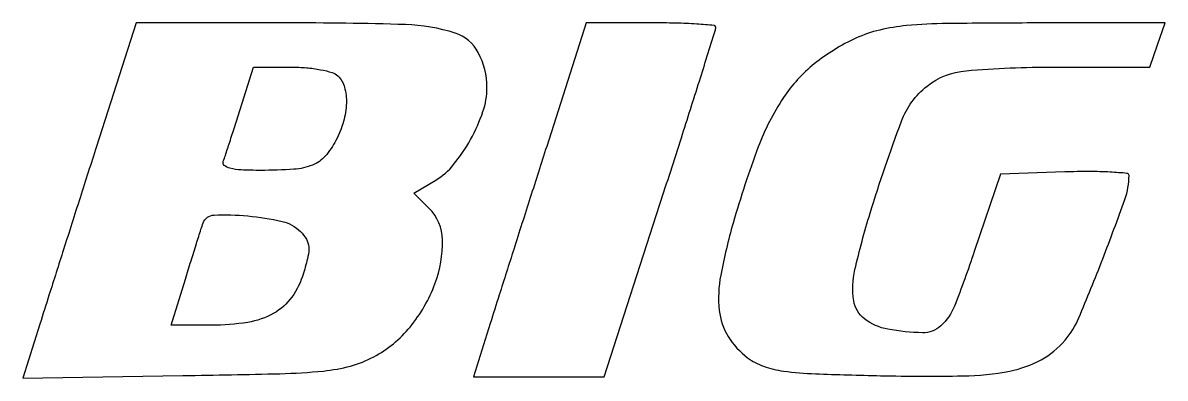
# Model space of a CAD drawing. Extents: x 131 to 286, y 206 to 254.
import ezdxf

# ---------------------------------------------------------------- set-up
doc = ezdxf.new("R2010")
doc.units = 0

msp = doc.modelspace()

# ---------------------------------------------------------------- linework, layer by layer
for points in [[(141.086021, 237.25, 0.000212), (138.861084, 230.299312, 0.000205), (136.616169, 223.265982, 0.000203), (134.644523, 217.071365, 0.000753), (133.409758, 213.166108), (131.10307, 205.832216), (152.801535, 206.175211, 0.002185), (165.92568, 206.440042, 0.018477), (171.821909, 206.80309, 0.041769), (175.500333, 207.4798, 0.056046), (178.649228, 208.728017, 0.09899), (183.575002, 212.766264, 0.082636), (186.953036, 218.64086, 0.094215), (187.967013, 224.580626, 0.194032), (186.15242, 228.84758), (184.071083, 230.928917), (187.056783, 232.692614, 0.08967), (189.477719, 234.783714, 0.043498), (191.769571, 238.187736, 0.043409), (193.452718, 241.968346, 0.083215), (194, 245.233937, 0.122471), (192.823259, 249.966032, 0.195383), (189.672163, 252.606372, 0.070716), (182.938604, 253.764543, 0.007284), (166.777457, 254), (146.455594, 254)], [(202.086021, 237.25, 0.000208), (199.862985, 230.305471, 0.000202), (197.623773, 223.290625, 0.000199), (195.659627, 217.120421, 0.000749), (194.435642, 213.25), (192.154837, 206), (201.01452, 206), (209.874202, 206), (217.437101, 229.40285, 0.000699), (220.336475, 238.417789, 0.001126), (222.778398, 246.106526, 0.000166), (224.928653, 252.938025, 0.076299), (225, 253.40285, 0.389311), (224.779513, 253.643107, 0.004449), (222.423165, 253.824587, 0.01061), (219.59136, 253.957065, 0.006382), (216.227797, 254), (207.455594, 254)], [(244, 251.91597, 0.063043), (238.353427, 248.44189, 0.07686), (234.174265, 243.864014, 0.057114), (230.758269, 237.178565, 0.019734), (227.353784, 226.864114, 0.022746), (225.671263, 219.801252, 0.074025), (225.476523, 215.006955, 0.111113), (226.676582, 211.486183, 0.095725), (229.319383, 208.595826, 0.074967), (231.479925, 207.444567, 0.051545), (234.182361, 206.792017, 0.024511), (238.497559, 206.424688, 0.003551), (247.319383, 206.170515, 0.009378), (258.468035, 206.137674, 0.043593), (264.862944, 206.798308, 0.077886), (269.07243, 208.313602, 0.092841), (272.332106, 210.982839, 0.074914), (274.200111, 214.02992, 0.007454), (277.429112, 221.986925, 0.006924), (280.442736, 230.07301, 0.085935), (281, 233.291406, 0.388686), (280.720737, 233.596373, 0.007727), (278.440121, 233.761969, 0.014088), (275.626935, 233.84317, 0.008457), (272.285518, 233.788933), (263.571036, 233.5), (260.035518, 223, -0.01173), (257.350193, 215.603378, -0.11719), (255.490394, 212.914018, -0.190469), (252.991945, 211.984911, -0.041284), (248.323805, 212.467077, -0.116202), (245.16485, 213.865716, -0.195027), (243.700596, 216.322931, -0.095344), (243.860794, 220.544059, -0.017087), (245.912623, 228.188831, -0.016037), (250.167242, 240.672971, -0.135566), (253.631794, 245.424526, -0.14846), (258.910212, 247.511545, -0.020442), (270.852515, 248), (283.80435, 248), (284.850155, 251), (285.895961, 254), (267.19798, 253.978038, 0.002969), (256.354156, 253.900917, 0.018904), (250.856568, 253.621106, 0.037132), (247.217736, 253.023088, 0.047166)], [(173.8, 246.8, -0.130939), (174.688886, 245.265381, -0.073816), (174.94225, 243.114238, -0.062717), (174.551322, 240.618803, -0.049186), (173.536985, 238.071521, -0.061549), (172.064987, 235.920794, -0.117724), (170.363298, 234.723094, -0.078258), (167.835244, 234.150538, -0.016633), (163.311224, 234, -0.011544), (160.697889, 234.060345, -0.049194), (159.154424, 234.284915, -0.121923), (158.402654, 234.681509, -0.311582), (158.264371, 235.25, 0.011096), (158.543652, 236.031318, 0.001246), (159.134264, 237.821875, 0.001512), (159.825412, 239.956745, 0.001227), (160.553982, 242.25), (162.365244, 248), (167.482622, 248, -0.021511), (169.529751, 247.911886, -0.025426), (171.44927, 247.6475, -0.025549), (173.019868, 247.26514, -0.124514)], [(168.721966, 225.706606, -0.063832), (169.520961, 224.67265, -0.114985), (169.837403, 223.654915, -0.075057), (169.733568, 222.315112, -0.015981), (169.132801, 220.048913, -0.082892), (167.546366, 216.818548, -0.1091), (165.110231, 214.631614, -0.088881), (161.575652, 213.393577, -0.039925), (156.654521, 213), (151.209722, 213), (153.125059, 219.25, -0.001003), (153.894732, 221.743676, -0.001234), (154.623301, 224.067244, -0.001019), (155.244373, 226.017153, -0.009005), (155.535834, 226.872533, -0.306263), (157.008645, 227.946382, -0.030961), (161.573117, 227.826361, -0.034681), (166.233057, 227.086173, -0.14055)]]:
    msp.add_lwpolyline(points, format="xyb", close=True)

doc.saveas('drawing.dxf')
